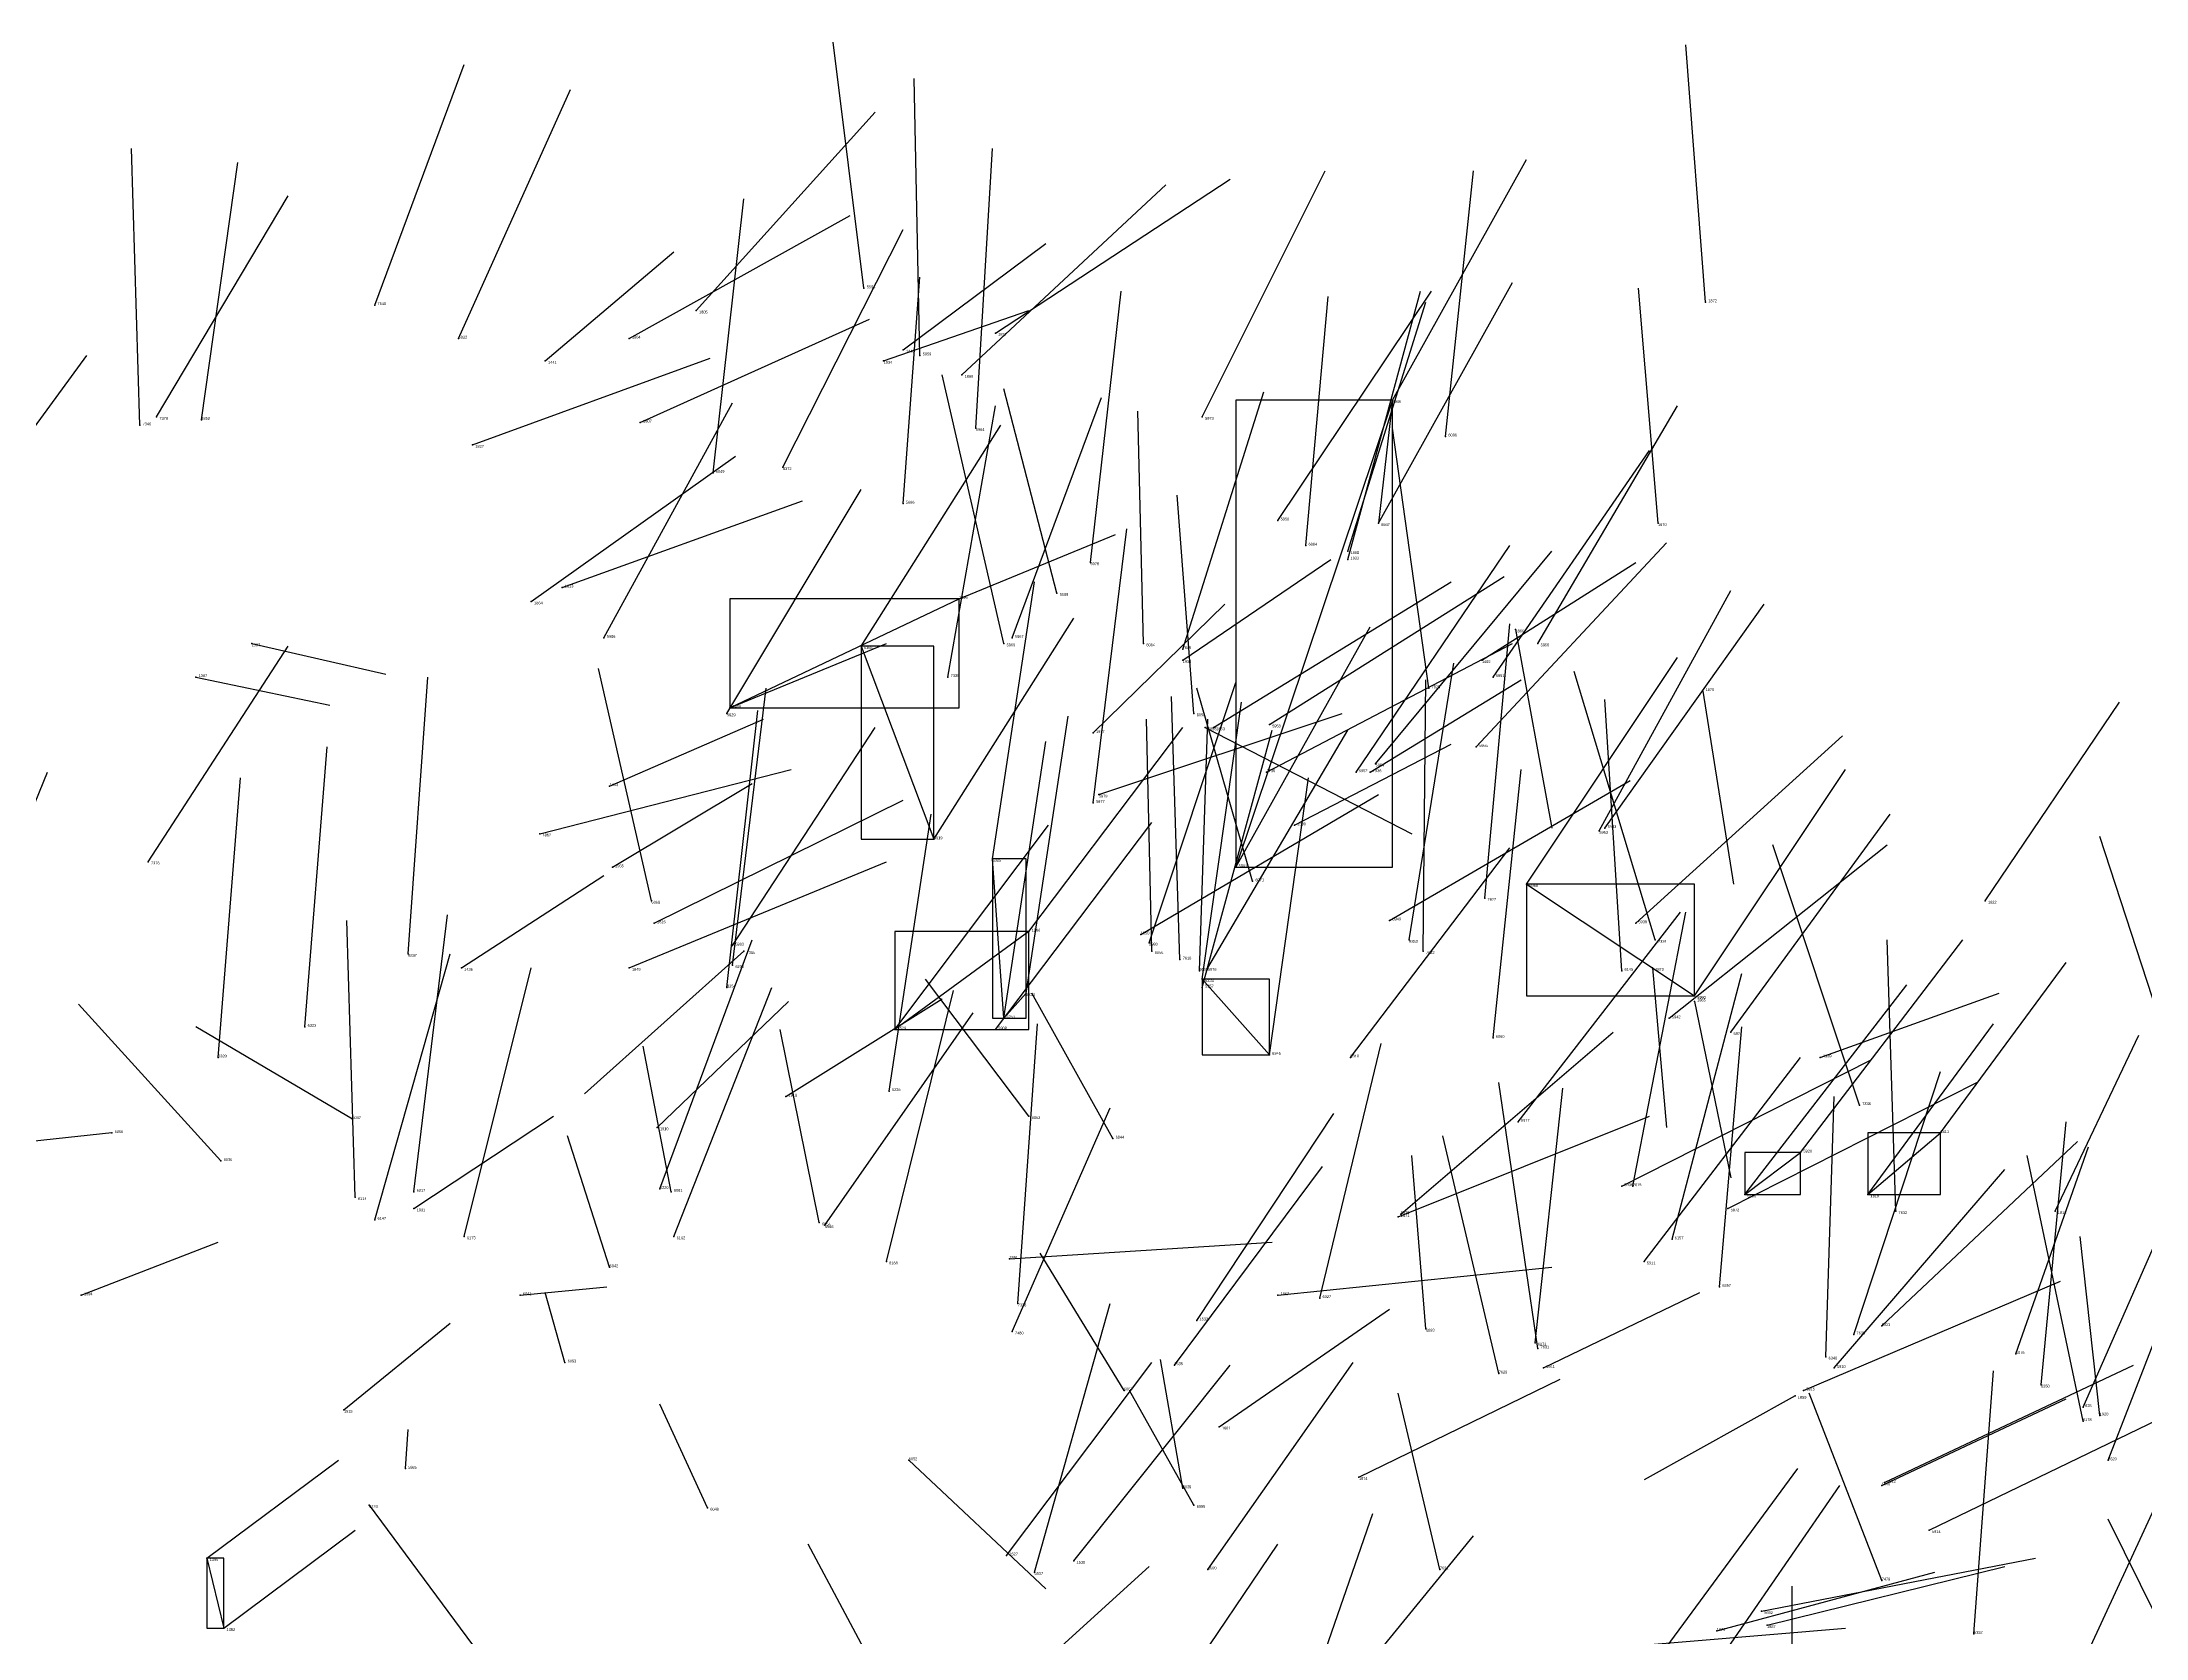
# Model space of a CAD drawing. Extents: x 59.1 to 70.8, y 600.3 to 605.1.
# Drawn here: x 67.064 to 67.816, y 604.516 to 605.087 of the extents above; entities that cross this region are included whole.
import ezdxf

# ---------------------------------------------------------------- set-up
doc = ezdxf.new("R2010")
doc.units = 0
for name, color, linetype in [('Clients', 3, 'CONTINUOUS'), ('Facilities', 3, 'CONTINUOUS'), ('Facilities_lines', 3, 'CONTINUOUS'), ('Min_max_boxes', 1, 'CONTINUOUS'), ('Normals', 1, 'CONTINUOUS'), ('Source_points', 5, 'CONTINUOUS'), ('Text', 3, 'CONTINUOUS')]:
    doc.layers.add(name, color=color, linetype=linetype)

msp = doc.modelspace()

# ---------------------------------------------------------------- linework, layer by layer
at = {"layer": 'Clients', "color": 5}
for p in [(67.542, 604.915, 453.75), (67.392, 604.888, 451.063), (67.383, 604.802, 453.318), (67.404, 604.795, 458.428), (67.491, 604.792, 453.74), (67.416, 604.747, 458.374), (67.655, 604.746, 453.553), (67.369, 604.734, 453.21), (67.503, 604.725, 458.379), (67.743, 604.697, 448.187), (67.693, 604.69, 453.471), (67.129, 604.52, 451.14)]:
    msp.add_point(p, dxfattribs=at)
at = {"layer": 'Facilities', "color": 3}
for p in [(67.358, 604.999, 454.055), (67.183, 604.993, 462.392), (67.298, 604.991, 448.132), (67.659, 604.994, 448.787), (67.213, 604.981, 453.473), (67.274, 604.981, 448.165), (67.405, 604.983, 448.71), (67.372, 604.977, 451.51), (67.378, 604.975, 453.98), (67.244, 604.973, 451.452), (67.365, 604.973, 450.976), (67.393, 604.968, 448.745), (67.547, 604.959, 453.814), (67.105, 604.953, 460.787), (67.121, 604.952, 448.946), (67.278, 604.951, 448.215), (67.479, 604.953, 453.698), (67.099, 604.95, 461.567), (67.398, 604.949, 453.946), (67.566, 604.946, 457.218), (67.218, 604.943, 448.227), (67.304, 604.933, 457.291), (67.329, 604.935, 453.377), (67.372, 604.922, 454.009), (67.506, 604.916, 453.988), (67.642, 604.915, 448.708), (67.516, 604.907, 457.242), (67.439, 604.901, 453.828), (67.531, 604.905, 448.775), (67.531, 604.902, 450.563), (67.25, 604.892, 448.216), (67.239, 604.887, 448.891), (67.427, 604.89, 454.015), (67.591, 604.877, 448.798), (67.139, 604.872, 451.157), (67.265, 604.874, 453.378), (67.357, 604.871, 453.304), (67.408, 604.872, 453.894), (67.411, 604.874, 453.954), (67.458, 604.872, 457.282), (67.472, 604.87, 458.891), (67.599, 604.872, 453.758), (67.472, 604.866, 450.972), (67.579, 604.866, 451.037), (67.119, 604.86, 451.145), (67.388, 604.86, 461.663), (67.56, 604.856, 458.803), (67.583, 604.86, 453.677), (67.658, 604.855, 448.791), (67.309, 604.847, 453.315), (67.31, 604.849, 451.083), (67.476, 604.847, 457.296), (67.44, 604.84, 449.068), (67.48, 604.842, 448.812), (67.483, 604.842, 448.672), (67.503, 604.843, 453.875), (67.577, 604.835, 453.831), (67.502, 604.826, 448.623), (67.534, 604.826, 453.623), (67.539, 604.826, 450.975), (67.541, 604.829, 453.917), (67.267, 604.821, 451.099), (67.442, 604.818, 453.888), (67.44, 604.815, 453.825), (67.242, 604.804, 448.846), (67.512, 604.807, 451.016), (67.621, 604.805, 453.72), (67.623, 604.806, 453.632), (67.102, 604.794, 460.794), (67.268, 604.792, 450.938), (67.497, 604.787, 457.327), (67.595, 604.786, 453.557), (67.282, 604.78, 457.285), (67.58, 604.781, 458.703), (67.759, 604.78, 448.233), (67.283, 604.772, 448.256), (67.546, 604.773, 453.793), (67.634, 604.772, 453.68), (67.311, 604.764, 453.27), (67.417, 604.769, 453.226), (67.457, 604.768, 448.701), (67.46, 604.765, 453.732), (67.553, 604.766, 458.454), (67.641, 604.766, 461.681), (67.195, 604.761, 458.264), (67.214, 604.756, 451.39), (67.274, 604.756, 448.698), (67.311, 604.757, 458.305), (67.315, 604.762, 460.765), (67.461, 604.762, 457.399), (67.471, 604.759, 458.786), (67.481, 604.756, 453.661), (67.558, 604.762, 458.741), (67.64, 604.756, 448.688), (67.309, 604.749, 458.322), (67.478, 604.755, 457.457), (67.479, 604.752, 458.39), (67.479, 604.749, 453.733), (67.629, 604.755, 457.74), (67.655, 604.744, 448.628), (67.158, 604.735, 458.19), (67.405, 604.734, 453.259), (67.408, 604.738, 458.398), (67.646, 604.738, 453.65), (67.668, 604.733, 453.536), (67.583, 604.731, 457.151), (67.127, 604.724, 458.136), (67.532, 604.724, 453.41), (67.7, 604.724, 450.755), (67.367, 604.712, 458.313), (67.33, 604.71, 449.147), (67.417, 604.703, 457.261), (67.714, 604.707, 461.478), (67.089, 604.697, 457.032), (67.175, 604.702, 457.115), (67.284, 604.699, 449.175), (67.592, 604.701, 453.417), (67.447, 604.695, 457.373), (67.128, 604.687, 457.146), (67.176, 604.674, 457.544), (67.197, 604.676, 458.179), (67.285, 604.677, 458.014), (67.289, 604.676, 457.298), (67.629, 604.678, 453.634), (67.633, 604.678, 458.483), (67.673, 604.675, 453.395), (67.717, 604.675, 448.175), (67.183, 604.666, 457.901), (67.197, 604.67, 450.97), (67.342, 604.665, 457.435), (67.549, 604.667, 448.675), (67.55, 604.668, 453.644), (67.667, 604.67, 453.58), (67.727, 604.669, 458.857), (67.784, 604.669, 448.098), (67.215, 604.66, 457.957), (67.29, 604.66, 457.965), (67.344, 604.664, 453.243), (67.647, 604.659, 457.615), (67.366, 604.651, 457.767), (67.41, 604.652, 448.695), (67.637, 604.651, 453.33), (67.267, 604.649, 457.339), (67.078, 604.639, 451.071), (67.235, 604.639, 457.41), (67.413, 604.636, 461.396), (67.506, 604.639, 448.596), (67.521, 604.638, 458.108), (67.664, 604.642, 458.038), (67.477, 604.63, 453.056), (67.722, 604.628, 453.391), (67.411, 604.626, 459.095), (67.559, 604.627, 457.233), (67.598, 604.622, 458.041), (67.599, 604.62, 458.832), (67.712, 604.625, 458.528), (67.251, 604.615, 457.363), (67.469, 604.614, 453.139), (67.601, 604.613, 450.994), (67.702, 604.617, 458.02), (67.705, 604.613, 453.312), (67.77, 604.618, 457.19), (67.451, 604.605, 457.443), (67.585, 604.611, 458.875), (67.694, 604.605, 453.482), (67.779, 604.607, 458.036), (67.172, 604.598, 449.178), (67.691, 604.603, 448.708), (67.794, 604.599, 458.556), (67.485, 604.592, 448.692), (67.794, 604.594, 457.675), (67.8, 604.596, 449.459), (67.194, 604.577, 453.678), (67.374, 604.58, 457.469), (67.803, 604.58, 458.597), (67.472, 604.57, 457.173), (67.535, 604.574, 448.608), (67.722, 604.571, 450.975), (67.723, 604.572, 453.409), (67.181, 604.564, 457.512), (67.302, 604.563, 457.412), (67.476, 604.564, 457.242), (67.739, 604.555, 453.374), (67.123, 604.545, 451.164), (67.409, 604.546, 453.047), (67.419, 604.54, 455.815), (67.433, 604.544, 453.052), (67.481, 604.541, 452.986), (67.564, 604.541, 458.916), (67.722, 604.537, 459.103), (67.679, 604.526, 453.405), (67.663, 604.519, 448.697), (67.681, 604.521, 448.658), (67.755, 604.518, 458.097)]:
    msp.add_point(p, dxfattribs=at)
at = {"layer": 'Facilities_lines', "color": 3}
for p, q in [((67.547, 604.959, 453.814), (67.491, 604.792, 453.74)), ((67.547, 604.959, 453.814), (67.542, 604.915, 453.75)), ((67.31, 604.849, 451.083), (67.392, 604.888, 451.063)), ((67.357, 604.871, 453.304), (67.383, 604.802, 453.318)), ((67.408, 604.738, 458.398), (67.404, 604.795, 458.428)), ((67.595, 604.786, 453.557), (67.655, 604.746, 453.553)), ((67.417, 604.769, 453.226), (67.369, 604.734, 453.21)), ((67.479, 604.752, 458.39), (67.503, 604.725, 458.379)), ((67.408, 604.738, 458.398), (67.416, 604.747, 458.374)), ((67.717, 604.675, 448.175), (67.743, 604.697, 448.187)), ((67.673, 604.675, 453.395), (67.693, 604.69, 453.471)), ((67.123, 604.545, 451.164), (67.129, 604.52, 451.14))]:
    msp.add_line(p, q, dxfattribs=at)
at = {"layer": 'Min_max_boxes', "color": 1}
for p, q in [((67.547, 604.959, 453.74), (67.491, 604.959, 453.74)), ((67.491, 604.959, 453.74), (67.491, 604.792, 453.74)), ((67.547, 604.959, 453.814), (67.491, 604.959, 453.814)), ((67.491, 604.959, 453.814), (67.491, 604.792, 453.814)), ((67.491, 604.959, 453.74), (67.491, 604.959, 453.814)), ((67.547, 604.792, 453.74), (67.547, 604.959, 453.74)), ((67.547, 604.792, 453.814), (67.547, 604.959, 453.814)), ((67.547, 604.959, 453.74), (67.547, 604.959, 453.814)), ((67.392, 604.888, 451.063), (67.31, 604.888, 451.063)), ((67.31, 604.888, 451.063), (67.31, 604.849, 451.063)), ((67.392, 604.888, 451.083), (67.31, 604.888, 451.083)), ((67.31, 604.888, 451.083), (67.31, 604.849, 451.083)), ((67.31, 604.888, 451.063), (67.31, 604.888, 451.083)), ((67.392, 604.849, 451.063), (67.392, 604.888, 451.063)), ((67.392, 604.849, 451.083), (67.392, 604.888, 451.083)), ((67.392, 604.888, 451.063), (67.392, 604.888, 451.083)), ((67.383, 604.871, 453.304), (67.357, 604.871, 453.304)), ((67.357, 604.871, 453.304), (67.357, 604.802, 453.304)), ((67.383, 604.871, 453.318), (67.357, 604.871, 453.318)), ((67.357, 604.871, 453.318), (67.357, 604.802, 453.318)), ((67.357, 604.871, 453.304), (67.357, 604.871, 453.318)), ((67.383, 604.802, 453.304), (67.383, 604.871, 453.304)), ((67.383, 604.802, 453.318), (67.383, 604.871, 453.318)), ((67.383, 604.871, 453.304), (67.383, 604.871, 453.318)), ((67.31, 604.849, 451.063), (67.392, 604.849, 451.063)), ((67.31, 604.849, 451.083), (67.392, 604.849, 451.083)), ((67.31, 604.849, 451.063), (67.31, 604.849, 451.083)), ((67.392, 604.849, 451.063), (67.392, 604.849, 451.083)), ((67.357, 604.802, 453.304), (67.383, 604.802, 453.304)), ((67.357, 604.802, 453.318), (67.383, 604.802, 453.318)), ((67.357, 604.802, 453.304), (67.357, 604.802, 453.318)), ((67.383, 604.802, 453.304), (67.383, 604.802, 453.318)), ((67.416, 604.795, 458.374), (67.404, 604.795, 458.374)), ((67.404, 604.795, 458.374), (67.404, 604.738, 458.374)), ((67.416, 604.795, 458.428), (67.404, 604.795, 458.428)), ((67.404, 604.795, 458.428), (67.404, 604.738, 458.428)), ((67.404, 604.795, 458.374), (67.404, 604.795, 458.428)), ((67.416, 604.738, 458.374), (67.416, 604.795, 458.374)), ((67.416, 604.738, 458.428), (67.416, 604.795, 458.428)), ((67.416, 604.795, 458.374), (67.416, 604.795, 458.428)), ((67.491, 604.792, 453.74), (67.547, 604.792, 453.74)), ((67.491, 604.792, 453.814), (67.547, 604.792, 453.814)), ((67.491, 604.792, 453.74), (67.491, 604.792, 453.814)), ((67.547, 604.792, 453.74), (67.547, 604.792, 453.814)), ((67.655, 604.786, 453.553), (67.595, 604.786, 453.553)), ((67.595, 604.786, 453.553), (67.595, 604.746, 453.553)), ((67.655, 604.786, 453.557), (67.595, 604.786, 453.557)), ((67.595, 604.786, 453.557), (67.595, 604.746, 453.557)), ((67.595, 604.786, 453.553), (67.595, 604.786, 453.557)), ((67.655, 604.746, 453.553), (67.655, 604.786, 453.553)), ((67.655, 604.746, 453.557), (67.655, 604.786, 453.557)), ((67.655, 604.786, 453.553), (67.655, 604.786, 453.557)), ((67.417, 604.769, 453.21), (67.369, 604.769, 453.21)), ((67.369, 604.769, 453.21), (67.369, 604.734, 453.21)), ((67.417, 604.769, 453.226), (67.369, 604.769, 453.226)), ((67.369, 604.769, 453.226), (67.369, 604.734, 453.226)), ((67.369, 604.769, 453.21), (67.369, 604.769, 453.226)), ((67.417, 604.734, 453.21), (67.417, 604.769, 453.21)), ((67.417, 604.734, 453.226), (67.417, 604.769, 453.226)), ((67.417, 604.769, 453.21), (67.417, 604.769, 453.226)), ((67.503, 604.752, 458.379), (67.479, 604.752, 458.379)), ((67.479, 604.752, 458.379), (67.479, 604.725, 458.379)), ((67.503, 604.752, 458.39), (67.479, 604.752, 458.39)), ((67.479, 604.752, 458.39), (67.479, 604.725, 458.39)), ((67.479, 604.752, 458.379), (67.479, 604.752, 458.39)), ((67.503, 604.725, 458.379), (67.503, 604.752, 458.379)), ((67.503, 604.725, 458.39), (67.503, 604.752, 458.39)), ((67.503, 604.752, 458.379), (67.503, 604.752, 458.39)), ((67.595, 604.746, 453.553), (67.655, 604.746, 453.553)), ((67.595, 604.746, 453.557), (67.655, 604.746, 453.557)), ((67.595, 604.746, 453.553), (67.595, 604.746, 453.557)), ((67.655, 604.746, 453.553), (67.655, 604.746, 453.557)), ((67.369, 604.734, 453.21), (67.417, 604.734, 453.21)), ((67.369, 604.734, 453.226), (67.417, 604.734, 453.226)), ((67.369, 604.734, 453.21), (67.369, 604.734, 453.226)), ((67.404, 604.738, 458.374), (67.416, 604.738, 458.374)), ((67.404, 604.738, 458.428), (67.416, 604.738, 458.428)), ((67.404, 604.738, 458.374), (67.404, 604.738, 458.428)), ((67.416, 604.738, 458.374), (67.416, 604.738, 458.428)), ((67.417, 604.734, 453.21), (67.417, 604.734, 453.226)), ((67.479, 604.725, 458.379), (67.503, 604.725, 458.379)), ((67.479, 604.725, 458.39), (67.503, 604.725, 458.39)), ((67.479, 604.725, 458.379), (67.479, 604.725, 458.39)), ((67.503, 604.725, 458.379), (67.503, 604.725, 458.39)), ((67.743, 604.697, 448.175), (67.717, 604.697, 448.175)), ((67.717, 604.697, 448.175), (67.717, 604.675, 448.175)), ((67.743, 604.697, 448.187), (67.717, 604.697, 448.187)), ((67.717, 604.697, 448.187), (67.717, 604.675, 448.187)), ((67.717, 604.697, 448.175), (67.717, 604.697, 448.187)), ((67.743, 604.675, 448.175), (67.743, 604.697, 448.175)), ((67.743, 604.675, 448.187), (67.743, 604.697, 448.187)), ((67.743, 604.697, 448.175), (67.743, 604.697, 448.187)), ((67.693, 604.69, 453.395), (67.673, 604.69, 453.395)), ((67.673, 604.69, 453.395), (67.673, 604.675, 453.395)), ((67.693, 604.69, 453.471), (67.673, 604.69, 453.471)), ((67.673, 604.69, 453.471), (67.673, 604.675, 453.471)), ((67.673, 604.69, 453.395), (67.673, 604.69, 453.471)), ((67.693, 604.675, 453.395), (67.693, 604.69, 453.395)), ((67.693, 604.675, 453.471), (67.693, 604.69, 453.471)), ((67.693, 604.69, 453.395), (67.693, 604.69, 453.471)), ((67.673, 604.675, 453.395), (67.693, 604.675, 453.395)), ((67.673, 604.675, 453.471), (67.693, 604.675, 453.471)), ((67.673, 604.675, 453.395), (67.673, 604.675, 453.471)), ((67.693, 604.675, 453.395), (67.693, 604.675, 453.471)), ((67.717, 604.675, 448.175), (67.743, 604.675, 448.175)), ((67.717, 604.675, 448.187), (67.743, 604.675, 448.187)), ((67.717, 604.675, 448.175), (67.717, 604.675, 448.187)), ((67.743, 604.675, 448.175), (67.743, 604.675, 448.187)), ((67.129, 604.545, 451.14), (67.123, 604.545, 451.14)), ((67.123, 604.545, 451.14), (67.123, 604.52, 451.14)), ((67.129, 604.545, 451.164), (67.123, 604.545, 451.164)), ((67.123, 604.545, 451.164), (67.123, 604.52, 451.164)), ((67.123, 604.545, 451.14), (67.123, 604.545, 451.164)), ((67.129, 604.52, 451.14), (67.129, 604.545, 451.14)), ((67.129, 604.52, 451.164), (67.129, 604.545, 451.164)), ((67.129, 604.545, 451.14), (67.129, 604.545, 451.164)), ((67.123, 604.52, 451.14), (67.129, 604.52, 451.14)), ((67.123, 604.52, 451.164), (67.129, 604.52, 451.164)), ((67.123, 604.52, 451.14), (67.123, 604.52, 451.164)), ((67.129, 604.52, 451.14), (67.129, 604.52, 451.164))]:
    msp.add_line(p, q, dxfattribs=at)
at = {"layer": 'Normals', "color": 1}
for p, q in [((67.358, 604.999, 454.055), (67.347, 605.087, 454.102)), ((67.183, 604.993, 462.392), (67.215, 605.079, 462.432)), ((67.659, 604.994, 448.787), (67.652, 605.086, 448.75)), ((67.378, 604.975, 453.98), (67.376, 605.074, 453.995)), ((67.213, 604.981, 453.473), (67.253, 605.07, 453.45)), ((67.298, 604.991, 448.132), (67.362, 605.062, 448.161)), ((67.099, 604.95, 461.567), (67.096, 605.049, 461.581)), ((67.398, 604.949, 453.946), (67.404, 605.049, 453.949)), ((67.121, 604.952, 448.946), (67.134, 605.044, 448.982)), ((67.547, 604.959, 453.814), (67.595, 605.045, 453.796)), ((67.393, 604.968, 448.745), (67.466, 605.036, 448.734)), ((67.405, 604.983, 448.71), (67.489, 605.038, 448.711)), ((67.479, 604.953, 453.698), (67.523, 605.041, 453.678)), ((67.566, 604.946, 457.218), (67.576, 605.041, 457.249)), ((67.105, 604.953, 460.787), (67.152, 605.032, 460.747)), ((67.304, 604.933, 457.291), (67.315, 605.031, 457.31)), ((67.274, 604.981, 448.165), (67.353, 605.025, 448.207)), ((67.329, 604.935, 453.377), (67.372, 605.02, 453.348)), ((67.244, 604.973, 451.452), (67.29, 605.012, 451.532)), ((67.372, 604.977, 451.51), (67.423, 605.015, 451.588)), ((67.372, 604.922, 454.009), (67.378, 605.003, 454.068)), ((67.439, 604.901, 453.828), (67.45, 604.998, 453.806)), ((67.506, 604.916, 453.988), (67.561, 604.998, 453.973)), ((67.531, 604.902, 450.563), (67.557, 604.998, 450.569)), ((67.542, 604.915, 453.75), (67.59, 605.001, 453.732)), ((67.642, 604.915, 448.708), (67.635, 604.999, 448.655)), ((67.365, 604.973, 450.976), (67.417, 604.991, 451.059)), ((67.516, 604.907, 457.242), (67.524, 604.996, 457.286)), ((67.531, 604.905, 448.775), (67.559, 604.994, 448.738)), ((67.278, 604.951, 448.215), (67.36, 604.988, 448.258)), ((67.023, 604.897, 460.635), (67.08, 604.975, 460.61)), ((67.218, 604.943, 448.227), (67.303, 604.974, 448.269)), ((67.408, 604.872, 453.894), (67.386, 604.968, 453.877)), ((67.427, 604.89, 454.015), (67.408, 604.963, 454.081)), ((67.411, 604.874, 453.954), (67.443, 604.96, 453.993)), ((67.472, 604.87, 458.891), (67.501, 604.962, 458.916)), ((67.265, 604.874, 453.378), (67.311, 604.958, 453.349)), ((67.388, 604.86, 461.663), (67.405, 604.957, 461.679)), ((67.458, 604.872, 457.282), (67.456, 604.955, 457.338)), ((67.599, 604.872, 453.758), (67.649, 604.957, 453.739)), ((67.357, 604.871, 453.304), (67.407, 604.95, 453.269)), ((67.56, 604.856, 458.803), (67.547, 604.949, 458.836)), ((67.239, 604.887, 448.891), (67.312, 604.939, 448.936)), ((67.583, 604.86, 453.677), (67.639, 604.941, 453.661)), ((67.25, 604.892, 448.216), (67.336, 604.923, 448.257)), ((67.309, 604.847, 453.315), (67.357, 604.927, 453.28)), ((67.476, 604.847, 457.296), (67.47, 604.925, 457.359)), ((67.392, 604.888, 451.063), (67.448, 604.911, 451.143)), ((67.44, 604.815, 453.825), (67.452, 604.913, 453.807)), ((67.534, 604.826, 453.623), (67.589, 604.907, 453.605)), ((67.577, 604.835, 453.831), (67.645, 604.908, 453.823)), ((67.472, 604.866, 450.972), (67.525, 604.902, 451.049)), ((67.541, 604.829, 453.917), (67.604, 604.905, 453.902)), ((67.579, 604.866, 451.037), (67.634, 604.901, 451.113)), ((67.404, 604.795, 458.428), (67.419, 604.894, 458.431)), ((67.483, 604.842, 448.672), (67.568, 604.894, 448.659)), ((67.503, 604.843, 453.875), (67.587, 604.896, 453.879)), ((67.621, 604.805, 453.72), (67.668, 604.891, 453.699)), ((67.44, 604.84, 449.068), (67.487, 604.886, 449.144)), ((67.623, 604.806, 453.632), (67.68, 604.886, 453.613)), ((67.383, 604.802, 453.318), (67.433, 604.881, 453.283)), ((67.491, 604.792, 453.74), (67.539, 604.878, 453.722)), ((67.58, 604.781, 458.703), (67.589, 604.879, 458.722)), ((67.591, 604.877, 448.798), (67.604, 604.806, 448.867)), ((67.102, 604.794, 460.794), (67.152, 604.871, 460.754)), ((67.139, 604.872, 451.157), (67.187, 604.861, 451.244)), ((67.31, 604.849, 451.083), (67.366, 604.872, 451.163)), ((67.502, 604.826, 448.623), (67.59, 604.872, 448.615)), ((67.282, 604.78, 457.285), (67.263, 604.863, 457.337)), ((67.553, 604.766, 458.454), (67.569, 604.865, 458.46)), ((67.595, 604.786, 453.557), (67.649, 604.867, 453.532)), ((67.641, 604.766, 461.681), (67.612, 604.862, 461.682)), ((67.119, 604.86, 451.145), (67.167, 604.85, 451.232)), ((67.195, 604.761, 458.264), (67.202, 604.86, 458.274)), ((67.311, 604.757, 458.305), (67.323, 604.856, 458.307)), ((67.46, 604.765, 453.732), (67.491, 604.858, 453.711)), ((67.497, 604.787, 457.327), (67.477, 604.856, 457.396)), ((67.539, 604.826, 450.975), (67.593, 604.859, 451.052)), ((67.558, 604.762, 458.741), (67.559, 604.859, 458.766)), ((67.658, 604.855, 448.791), (67.669, 604.786, 448.863)), ((67.309, 604.749, 458.322), (67.32, 604.848, 458.325)), ((67.416, 604.747, 458.374), (67.431, 604.846, 458.377)), ((67.442, 604.818, 453.888), (67.529, 604.847, 453.927)), ((67.471, 604.759, 458.786), (67.468, 604.853, 458.819)), ((67.479, 604.752, 458.39), (67.493, 604.851, 458.394)), ((67.629, 604.755, 457.74), (67.623, 604.852, 457.764)), ((67.759, 604.78, 448.233), (67.807, 604.851, 448.284)), ((67.267, 604.821, 451.099), (67.322, 604.845, 451.179)), ((67.311, 604.764, 453.27), (67.362, 604.842, 453.234)), ((67.417, 604.769, 453.226), (67.472, 604.842, 453.186)), ((67.461, 604.762, 457.399), (67.459, 604.845, 457.454)), ((67.478, 604.755, 457.457), (67.481, 604.845, 457.5)), ((67.479, 604.749, 453.733), (67.504, 604.841, 453.703)), ((67.48, 604.842, 448.812), (67.554, 604.804, 448.868)), ((67.481, 604.756, 453.661), (67.531, 604.841, 453.642)), ((67.634, 604.772, 453.68), (67.708, 604.839, 453.675)), ((67.158, 604.735, 458.19), (67.166, 604.835, 458.192)), ((67.408, 604.738, 458.398), (67.423, 604.837, 458.401)), ((67.512, 604.807, 451.016), (67.568, 604.836, 451.094)), ((67.037, 604.755, 456.913), (67.066, 604.826, 456.849)), ((67.127, 604.724, 458.136), (67.135, 604.824, 458.137)), ((67.242, 604.804, 448.846), (67.332, 604.827, 448.882)), ((67.503, 604.725, 458.379), (67.517, 604.824, 458.383)), ((67.546, 604.773, 453.793), (67.632, 604.823, 453.803)), ((67.583, 604.731, 457.151), (67.593, 604.827, 457.177)), ((67.655, 604.746, 453.553), (67.709, 604.827, 453.528)), ((67.268, 604.792, 450.938), (67.318, 604.822, 451.019)), ((67.283, 604.772, 448.256), (67.372, 604.816, 448.266)), ((67.457, 604.768, 448.701), (67.542, 604.818, 448.687)), ((67.367, 604.712, 458.313), (67.382, 604.811, 458.314)), ((67.405, 604.734, 453.259), (67.461, 604.808, 453.221)), ((67.668, 604.733, 453.536), (67.725, 604.811, 453.509)), ((67.369, 604.734, 453.21), (67.424, 604.807, 453.17)), ((67.83, 604.711, 461.329), (67.8, 604.803, 461.304)), ((67.274, 604.756, 448.698), (67.366, 604.794, 448.703)), ((67.532, 604.724, 453.41), (67.589, 604.799, 453.376)), ((67.646, 604.738, 453.65), (67.724, 604.8, 453.645)), ((67.714, 604.707, 461.478), (67.683, 604.8, 461.497)), ((67.214, 604.756, 451.39), (67.265, 604.789, 451.469)), ((67.176, 604.674, 457.544), (67.173, 604.773, 457.529)), ((67.197, 604.676, 458.179), (67.209, 604.775, 458.17)), ((67.592, 604.701, 453.417), (67.65, 604.776, 453.384)), ((67.633, 604.678, 458.483), (67.652, 604.776, 458.493)), ((67.285, 604.677, 458.014), (67.318, 604.766, 457.982)), ((67.693, 604.69, 453.471), (67.751, 604.766, 453.441)), ((67.727, 604.669, 458.857), (67.724, 604.766, 458.881)), ((67.183, 604.666, 457.901), (67.21, 604.761, 457.886)), ((67.215, 604.66, 457.957), (67.239, 604.756, 457.94)), ((67.315, 604.762, 460.765), (67.258, 604.711, 460.829)), ((67.64, 604.756, 448.688), (67.645, 604.699, 448.77)), ((67.743, 604.697, 448.187), (67.788, 604.758, 448.252)), ((67.29, 604.66, 457.965), (67.325, 604.749, 457.936)), ((67.366, 604.651, 457.767), (67.39, 604.748, 457.767)), ((67.417, 604.703, 457.261), (67.38, 604.752, 457.34)), ((67.647, 604.659, 457.615), (67.672, 604.754, 457.635)), ((67.673, 604.675, 453.395), (67.731, 604.75, 453.364)), ((67.128, 604.687, 457.146), (67.077, 604.743, 457.211)), ((67.284, 604.699, 449.175), (67.331, 604.744, 449.251)), ((67.33, 604.71, 449.147), (67.386, 604.745, 449.222)), ((67.447, 604.695, 457.373), (67.418, 604.747, 457.454)), ((67.655, 604.744, 448.628), (67.668, 604.681, 448.704)), ((67.7, 604.724, 450.755), (67.764, 604.747, 450.829)), ((67.175, 604.702, 457.115), (67.119, 604.735, 457.191)), ((67.342, 604.665, 457.435), (67.328, 604.734, 457.506)), ((67.344, 604.664, 453.243), (67.397, 604.74, 453.206)), ((67.413, 604.636, 461.396), (67.42, 604.736, 461.4)), ((67.55, 604.668, 453.644), (67.626, 604.733, 453.637)), ((67.664, 604.642, 458.038), (67.672, 604.735, 458.003)), ((67.717, 604.675, 448.175), (67.762, 604.736, 448.24)), ((67.289, 604.676, 457.298), (67.279, 604.728, 457.383)), ((67.521, 604.638, 458.108), (67.543, 604.729, 458.073)), ((67.784, 604.669, 448.098), (67.814, 604.732, 448.17)), ((67.629, 604.678, 453.634), (67.718, 604.723, 453.643)), ((67.637, 604.651, 453.33), (67.693, 604.724, 453.291)), ((67.712, 604.625, 458.528), (67.743, 604.719, 458.539)), ((67.599, 604.62, 458.832), (67.585, 604.715, 458.859)), ((67.598, 604.622, 458.041), (67.608, 604.713, 458.001)), ((67.667, 604.67, 453.58), (67.756, 604.715, 453.58)), ((67.197, 604.67, 450.97), (67.247, 604.703, 451.05)), ((67.411, 604.626, 459.095), (67.446, 604.706, 459.143)), ((67.477, 604.63, 453.056), (67.526, 604.704, 453.01)), ((67.549, 604.667, 448.675), (67.639, 604.703, 448.649)), ((67.702, 604.617, 458.02), (67.705, 604.71, 457.982)), ((67.089, 604.697, 457.032), (67.033, 604.691, 457.114)), ((67.267, 604.649, 457.339), (67.252, 604.696, 457.426)), ((67.585, 604.611, 458.875), (67.565, 604.696, 458.924)), ((67.779, 604.607, 458.036), (67.788, 604.701, 458.003)), ((67.559, 604.627, 457.233), (67.554, 604.689, 457.312)), ((67.722, 604.628, 453.391), (67.792, 604.694, 453.364)), ((67.77, 604.618, 457.19), (67.796, 604.692, 457.252)), ((67.794, 604.594, 457.675), (67.774, 604.689, 457.699)), ((67.794, 604.599, 458.556), (67.834, 604.69, 458.565)), ((67.469, 604.614, 453.139), (67.522, 604.685, 453.093)), ((67.705, 604.613, 453.312), (67.766, 604.684, 453.277)), ((67.803, 604.58, 458.597), (67.839, 604.673, 458.605)), ((67.078, 604.639, 451.071), (67.127, 604.658, 451.156)), ((67.41, 604.652, 448.695), (67.504, 604.658, 448.729)), ((67.8, 604.596, 449.459), (67.793, 604.66, 449.535)), ((67.451, 604.605, 457.443), (67.421, 604.654, 457.525)), ((67.506, 604.639, 448.596), (67.604, 604.649, 448.615)), ((67.694, 604.605, 453.482), (67.786, 604.644, 453.473)), ((67.235, 604.639, 457.41), (67.266, 604.642, 457.505)), ((67.251, 604.615, 457.363), (67.244, 604.64, 457.459)), ((67.419, 604.54, 455.815), (67.446, 604.636, 455.807)), ((67.601, 604.613, 450.994), (67.657, 604.64, 451.072)), ((67.172, 604.598, 449.178), (67.21, 604.629, 449.265)), ((67.485, 604.592, 448.692), (67.546, 604.634, 448.625)), ((67.409, 604.546, 453.047), (67.461, 604.615, 452.997)), ((67.433, 604.544, 453.052), (67.489, 604.614, 453.008)), ((67.472, 604.57, 457.173), (67.464, 604.616, 457.261)), ((67.481, 604.541, 452.986), (67.533, 604.615, 452.943)), ((67.723, 604.572, 453.409), (67.812, 604.614, 453.394)), ((67.476, 604.564, 457.242), (67.453, 604.605, 457.33)), ((67.535, 604.574, 448.608), (67.607, 604.609, 448.549)), ((67.755, 604.518, 458.097), (67.762, 604.612, 458.063)), ((67.302, 604.563, 457.412), (67.285, 604.6, 457.503)), ((67.564, 604.541, 458.916), (67.549, 604.604, 458.992)), ((67.691, 604.603, 448.708), (67.637, 604.573, 448.787)), ((67.722, 604.537, 459.103), (67.696, 604.604, 459.173)), ((67.722, 604.571, 450.975), (67.788, 604.602, 451.044)), ((67.739, 604.555, 453.374), (67.828, 604.598, 453.357)), ((67.194, 604.577, 453.678), (67.195, 604.591, 453.777)), ((67.123, 604.545, 451.164), (67.17, 604.58, 451.245)), ((67.374, 604.58, 457.469), (67.423, 604.534, 457.395)), ((67.639, 604.505, 453.094), (67.692, 604.577, 453.05)), ((67.656, 604.497, 453.07), (67.707, 604.571, 453.025)), ((67.181, 604.564, 457.512), (67.218, 604.514, 457.59)), ((67.514, 604.486, 452.901), (67.54, 604.561, 452.841)), ((67.791, 604.501, 457.241), (67.821, 604.566, 457.311)), ((67.129, 604.52, 451.14), (67.176, 604.555, 451.221)), ((67.518, 604.482, 452.99), (67.576, 604.553, 452.95)), ((67.847, 604.47, 454.181), (67.803, 604.559, 454.166)), ((67.376, 604.479, 458.886), (67.338, 604.55, 458.945)), ((67.46, 604.482, 453.055), (67.506, 604.55, 452.999)), ((67.679, 604.526, 453.405), (67.777, 604.545, 453.395)), ((67.407, 604.494, 462.282), (67.46, 604.542, 462.352)), ((67.663, 604.519, 448.697), (67.741, 604.54, 448.638)), ((67.681, 604.521, 448.658), (67.766, 604.542, 448.609)), ((67.69, 604.437, 456.547), (67.69, 604.535, 456.527)), ((67.625, 604.513, 448.342), (67.709, 604.52, 448.396))]:
    msp.add_line(p, q, dxfattribs=at)
at = {"layer": 'Source_points', "color": 5}
for p in [(67.358, 604.999, 454.055), (67.183, 604.993, 462.392), (67.298, 604.991, 448.132), (67.659, 604.994, 448.787), (67.213, 604.981, 453.473), (67.274, 604.981, 448.165), (67.405, 604.983, 448.71), (67.372, 604.977, 451.51), (67.378, 604.975, 453.98), (67.244, 604.973, 451.452), (67.365, 604.973, 450.976), (67.393, 604.968, 448.745), (67.547, 604.959, 453.814), (67.105, 604.953, 460.787), (67.121, 604.952, 448.946), (67.278, 604.951, 448.215), (67.479, 604.953, 453.698), (67.099, 604.95, 461.567), (67.398, 604.949, 453.946), (67.566, 604.946, 457.218), (67.218, 604.943, 448.227), (67.304, 604.933, 457.291), (67.329, 604.935, 453.377), (67.372, 604.922, 454.009), (67.506, 604.916, 453.988), (67.542, 604.915, 453.75), (67.642, 604.915, 448.708), (67.516, 604.907, 457.242), (67.439, 604.901, 453.828), (67.531, 604.905, 448.775), (67.531, 604.902, 450.563), (67.25, 604.892, 448.216), (67.239, 604.887, 448.891), (67.392, 604.888, 451.063), (67.427, 604.89, 454.015), (67.591, 604.877, 448.798), (67.139, 604.872, 451.157), (67.265, 604.874, 453.378), (67.357, 604.871, 453.304), (67.408, 604.872, 453.894), (67.411, 604.874, 453.954), (67.458, 604.872, 457.282), (67.472, 604.87, 458.891), (67.599, 604.872, 453.758), (67.472, 604.866, 450.972), (67.579, 604.866, 451.037), (67.119, 604.86, 451.145), (67.388, 604.86, 461.663), (67.56, 604.856, 458.803), (67.583, 604.86, 453.677), (67.658, 604.855, 448.791), (67.309, 604.847, 453.315), (67.31, 604.849, 451.083), (67.476, 604.847, 457.296), (67.44, 604.84, 449.068), (67.48, 604.842, 448.812), (67.483, 604.842, 448.672), (67.503, 604.843, 453.875), (67.577, 604.835, 453.831), (67.502, 604.826, 448.623), (67.534, 604.826, 453.623), (67.539, 604.826, 450.975), (67.541, 604.829, 453.917), (67.267, 604.821, 451.099), (67.442, 604.818, 453.888), (67.44, 604.815, 453.825), (67.242, 604.804, 448.846), (67.383, 604.802, 453.318), (67.512, 604.807, 451.016), (67.621, 604.805, 453.72), (67.623, 604.806, 453.632), (67.102, 604.794, 460.794), (67.404, 604.795, 458.428), (67.268, 604.792, 450.938), (67.491, 604.792, 453.74), (67.497, 604.787, 457.327), (67.595, 604.786, 453.557), (67.282, 604.78, 457.285), (67.58, 604.781, 458.703), (67.759, 604.78, 448.233), (67.283, 604.772, 448.256), (67.546, 604.773, 453.793), (67.634, 604.772, 453.68), (67.311, 604.764, 453.27), (67.417, 604.769, 453.226), (67.457, 604.768, 448.701), (67.46, 604.765, 453.732), (67.553, 604.766, 458.454), (67.641, 604.766, 461.681), (67.195, 604.761, 458.264), (67.214, 604.756, 451.39), (67.274, 604.756, 448.698), (67.311, 604.757, 458.305), (67.315, 604.762, 460.765), (67.461, 604.762, 457.399), (67.471, 604.759, 458.786), (67.481, 604.756, 453.661), (67.558, 604.762, 458.741), (67.64, 604.756, 448.688), (67.309, 604.749, 458.322), (67.478, 604.755, 457.457), (67.479, 604.752, 458.39), (67.479, 604.749, 453.733), (67.629, 604.755, 457.74), (67.416, 604.747, 458.374), (67.655, 604.746, 453.553), (67.655, 604.744, 448.628), (67.158, 604.735, 458.19), (67.369, 604.734, 453.21), (67.405, 604.734, 453.259), (67.408, 604.738, 458.398), (67.646, 604.738, 453.65), (67.668, 604.733, 453.536), (67.583, 604.731, 457.151), (67.127, 604.724, 458.136), (67.503, 604.725, 458.379), (67.532, 604.724, 453.41), (67.7, 604.724, 450.755), (67.367, 604.712, 458.313), (67.33, 604.71, 449.147), (67.417, 604.703, 457.261), (67.714, 604.707, 461.478), (67.089, 604.697, 457.032), (67.175, 604.702, 457.115), (67.284, 604.699, 449.175), (67.592, 604.701, 453.417), (67.743, 604.697, 448.187), (67.447, 604.695, 457.373), (67.693, 604.69, 453.471), (67.128, 604.687, 457.146), (67.176, 604.674, 457.544), (67.197, 604.676, 458.179), (67.285, 604.677, 458.014), (67.289, 604.676, 457.298), (67.629, 604.678, 453.634), (67.633, 604.678, 458.483), (67.673, 604.675, 453.395), (67.717, 604.675, 448.175), (67.183, 604.666, 457.901), (67.197, 604.67, 450.97), (67.342, 604.665, 457.435), (67.549, 604.667, 448.675), (67.55, 604.668, 453.644), (67.667, 604.67, 453.58), (67.727, 604.669, 458.857), (67.784, 604.669, 448.098), (67.215, 604.66, 457.957), (67.29, 604.66, 457.965), (67.344, 604.664, 453.243), (67.647, 604.659, 457.615), (67.366, 604.651, 457.767), (67.41, 604.652, 448.695), (67.637, 604.651, 453.33), (67.267, 604.649, 457.339), (67.078, 604.639, 451.071), (67.235, 604.639, 457.41), (67.413, 604.636, 461.396), (67.506, 604.639, 448.596), (67.521, 604.638, 458.108), (67.664, 604.642, 458.038), (67.477, 604.63, 453.056), (67.722, 604.628, 453.391), (67.411, 604.626, 459.095), (67.559, 604.627, 457.233), (67.598, 604.622, 458.041), (67.599, 604.62, 458.832), (67.712, 604.625, 458.528), (67.251, 604.615, 457.363), (67.469, 604.614, 453.139), (67.601, 604.613, 450.994), (67.702, 604.617, 458.02), (67.705, 604.613, 453.312), (67.77, 604.618, 457.19), (67.451, 604.605, 457.443), (67.585, 604.611, 458.875), (67.694, 604.605, 453.482), (67.779, 604.607, 458.036), (67.172, 604.598, 449.178), (67.691, 604.603, 448.708), (67.794, 604.599, 458.556), (67.485, 604.592, 448.692), (67.794, 604.594, 457.675), (67.8, 604.596, 449.459), (67.194, 604.577, 453.678), (67.374, 604.58, 457.469), (67.803, 604.58, 458.597), (67.472, 604.57, 457.173), (67.535, 604.574, 448.608), (67.722, 604.571, 450.975), (67.723, 604.572, 453.409), (67.181, 604.564, 457.512), (67.302, 604.563, 457.412), (67.476, 604.564, 457.242), (67.739, 604.555, 453.374), (67.123, 604.545, 451.164), (67.409, 604.546, 453.047), (67.419, 604.54, 455.815), (67.433, 604.544, 453.052), (67.481, 604.541, 452.986), (67.564, 604.541, 458.916), (67.722, 604.537, 459.103), (67.679, 604.526, 453.405), (67.129, 604.52, 451.14), (67.663, 604.519, 448.697), (67.681, 604.521, 448.658), (67.755, 604.518, 458.097)]:
    msp.add_point(p, dxfattribs=at)

# ---------------------------------------------------------------- texts
at = {"layer": 'Text', "color": 3}
for s, p in [('5593', (67.359, 604.999, 454.055)), ('7540', (67.184, 604.993, 462.392)), ('1805', (67.299, 604.99, 448.132)), ('1872', (67.66, 604.994, 448.787)), ('5922', (67.213, 604.981, 453.473)), ('1804', (67.275, 604.981, 448.165)), ('1877', (67.406, 604.982, 448.71)), ('1443', (67.373, 604.976, 451.51)), ('5959', (67.379, 604.975, 453.98)), ('1441', (67.245, 604.972, 451.452)), ('1934', (67.365, 604.972, 450.976)), ('1869', (67.394, 604.967, 448.745)), ('5946', (67.547, 604.958, 453.814)), ('7346', (67.1, 604.95, 461.567)), ('7378', (67.106, 604.952, 460.787)), ('1852', (67.121, 604.952, 448.946)), ('1807', (67.279, 604.951, 448.215)), ('5973', (67.48, 604.952, 453.698)), ('5964', (67.398, 604.948, 453.946)), ('6096', (67.567, 604.946, 457.218)), ('1827', (67.219, 604.942, 448.227)), ('6049', (67.305, 604.933, 457.291)), ('6372', (67.329, 604.934, 453.377)), ('5696', (67.373, 604.922, 454.009)), ('5950', (67.507, 604.916, 453.988)), ('5947', (67.543, 604.914, 453.75)), ('1870', (67.642, 604.914, 448.708)), ('6084', (67.517, 604.907, 457.242)), ('5978', (67.439, 604.9, 453.828)), ('1868', (67.532, 604.904, 448.775)), ('1933', (67.532, 604.902, 450.563)), ('1813', (67.251, 604.892, 448.216)), ('1864', (67.24, 604.886, 448.891)), ('1396', (67.392, 604.888, 451.063)), ('5589', (67.428, 604.889, 454.015)), ('1866', (67.591, 604.876, 448.798)), ('1397', (67.139, 604.871, 451.157)), ('5906', (67.266, 604.874, 453.378)), ('6365', (67.358, 604.87, 453.304)), ('5969', (67.409, 604.871, 453.894)), ('5967', (67.412, 604.874, 453.954)), ('6064', (67.459, 604.871, 457.282)), ('7609', (67.472, 604.87, 458.891)), ('5956', (67.6, 604.871, 453.758)), ('1387', (67.12, 604.86, 451.145)), ('7335', (67.389, 604.86, 461.663)), ('1938', (67.472, 604.865, 450.972)), ('1402', (67.579, 604.865, 451.037)), ('5951', (67.584, 604.86, 453.677)), ('7626', (67.561, 604.856, 458.803)), ('1875', (67.659, 604.855, 448.791)), ('5929', (67.309, 604.846, 453.315)), ('1406', (67.311, 604.849, 451.083)), ('6058', (67.477, 604.846, 457.296)), ('1917', (67.441, 604.84, 449.068)), ('1856', (67.481, 604.841, 448.812)), ('1853', (67.484, 604.841, 448.672)), ('5953', (67.504, 604.842, 453.875)), ('5955', (67.578, 604.835, 453.831)), ('1735', (67.502, 604.826, 448.623)), ('5952', (67.535, 604.826, 453.623)), ('1936', (67.54, 604.826, 450.975)), ('5954', (67.541, 604.828, 453.917)), ('1403', (67.267, 604.821, 451.099)), ('5977', (67.441, 604.815, 453.825)), ('5979', (67.442, 604.817, 453.888)), ('1398', (67.513, 604.807, 451.016)), ('1862', (67.243, 604.803, 448.846)), ('5919', (67.383, 604.802, 453.318)), ('5963', (67.621, 604.804, 453.72)), ('5933', (67.624, 604.806, 453.632)), ('7376', (67.103, 604.793, 460.794)), ('1935', (67.269, 604.792, 450.938)), ('6325', (67.404, 604.794, 458.428)), ('5981', (67.492, 604.792, 453.74)), ('6071', (67.498, 604.787, 457.327)), ('5968', (67.596, 604.785, 453.557)), ('6068', (67.282, 604.779, 457.285)), ('7627', (67.581, 604.78, 458.703)), ('1822', (67.76, 604.779, 448.233)), ('1815', (67.284, 604.772, 448.256)), ('5949', (67.547, 604.773, 453.793)), ('5938', (67.635, 604.772, 453.68)), ('5903', (67.312, 604.764, 453.27)), ('1566', (67.418, 604.769, 453.226)), ('1850', (67.457, 604.768, 448.701)), ('5980', (67.46, 604.764, 453.732)), ('6353', (67.553, 604.765, 458.454)), ('7334', (67.642, 604.765, 461.681)), ('6337', (67.195, 604.76, 458.264)), ('1436', (67.215, 604.755, 451.39)), ('1849', (67.275, 604.755, 448.698)), ('6238', (67.312, 604.756, 458.305)), ('7385', (67.316, 604.761, 460.765)), ('6056', (67.462, 604.761, 457.399)), ('7610', (67.472, 604.759, 458.786)), ('6059', (67.478, 604.755, 457.457)), ('5976', (67.481, 604.755, 453.661)), ('7622', (67.559, 604.761, 458.741)), ('6145', (67.63, 604.755, 457.74)), ('1873', (67.641, 604.755, 448.688)), ('6354', (67.309, 604.749, 458.322)), ('5957', (67.48, 604.749, 453.733)), ('6333', (67.48, 604.751, 458.39)), ('6224', (67.416, 604.746, 458.374)), ('5960', (67.656, 604.745, 453.553)), ('1865', (67.656, 604.744, 448.628)), ('6323', (67.159, 604.735, 458.19)), ('1529', (67.37, 604.734, 453.21)), ('5908', (67.406, 604.734, 453.259)), ('6251', (67.409, 604.738, 458.398)), ('5942', (67.647, 604.738, 453.65)), ('5974', (67.669, 604.732, 453.536)), ('6345', (67.504, 604.725, 458.379)), ('6060', (67.584, 604.731, 457.151)), ('6339', (67.127, 604.724, 458.136)), ('5918', (67.532, 604.724, 453.41)), ('1939', (67.701, 604.724, 450.755)), ('1918', (67.331, 604.71, 449.147)), ('6226', (67.368, 604.712, 458.313)), ('6047', (67.175, 604.702, 457.115)), ('6062', (67.418, 604.702, 457.261)), ('7338', (67.715, 604.707, 461.478)), ('6066', (67.09, 604.697, 457.032)), ('1910', (67.285, 604.698, 449.175)), ('6044', (67.448, 604.695, 457.373)), ('5917', (67.593, 604.701, 453.417)), ('1811', (67.743, 604.697, 448.187)), ('6036', (67.129, 604.687, 457.146)), ('5920', (67.694, 604.69, 453.471)), ('6114', (67.177, 604.673, 457.544)), ('6217', (67.198, 604.676, 458.179)), ('6220', (67.285, 604.677, 458.014)), ('6081', (67.29, 604.676, 457.298)), ('5936', (67.63, 604.678, 453.634)), ('7615', (67.633, 604.678, 458.483)), ('6160', (67.674, 604.674, 453.395)), ('1819', (67.718, 604.674, 448.175)), ('6147', (67.184, 604.666, 457.901)), ('1931', (67.198, 604.669, 450.97)), ('6054', (67.343, 604.664, 457.435)), ('5970', (67.55, 604.668, 453.644)), ('1871', (67.55, 604.667, 448.675)), ('5972', (67.668, 604.669, 453.58)), ('7632', (67.728, 604.668, 458.857)), ('1812', (67.785, 604.668, 448.098)), ('6173', (67.216, 604.659, 457.957)), ('6162', (67.291, 604.659, 457.965)), ('5966', (67.344, 604.663, 453.243)), ('6157', (67.648, 604.659, 457.615)), ('6042', (67.267, 604.649, 457.339)), ('6168', (67.367, 604.65, 457.767)), ('1851', (67.41, 604.652, 448.695)), ('5911', (67.638, 604.65, 453.33)), ('6357', (67.665, 604.642, 458.038)), ('1394', (67.079, 604.639, 451.071)), ('6041', (67.236, 604.639, 457.41)), ('7336', (67.413, 604.635, 461.396)), ('1867', (67.507, 604.639, 448.596)), ('6327', (67.522, 604.638, 458.108)), ('1532', (67.478, 604.63, 453.056)), ('5923', (67.722, 604.628, 453.391)), ('7480', (67.412, 604.625, 459.095)), ('6093', (67.559, 604.626, 457.233)), ('6272', (67.599, 604.621, 458.041)), ('7631', (67.6, 604.62, 458.832)), ('7630', (67.713, 604.625, 458.528)), ('6053', (67.252, 604.615, 457.363)), ('1535', (67.469, 604.614, 453.139)), ('1941', (67.602, 604.613, 450.994)), ('6340', (67.703, 604.616, 458.02)), ('5910', (67.706, 604.613, 453.312)), ('6076', (67.77, 604.618, 457.19)), ('6067', (67.451, 604.605, 457.443)), ('7629', (67.585, 604.611, 458.875)), ('5915', (67.695, 604.605, 453.482)), ('6350', (67.779, 604.606, 458.036)), ('1915', (67.172, 604.597, 449.178)), ('1859', (67.692, 604.602, 448.708)), ('7625', (67.794, 604.599, 458.556)), ('1861', (67.486, 604.591, 448.692)), ('6178', (67.794, 604.594, 457.675)), ('1920', (67.8, 604.596, 449.459)), ('5985', (67.195, 604.577, 453.678)), ('6052', (67.374, 604.58, 457.469)), ('7620', (67.803, 604.58, 458.597)), ('6039', (67.472, 604.57, 457.173)), ('1874', (67.535, 604.573, 448.608)), ('1940', (67.722, 604.571, 450.975)), ('5912', (67.724, 604.572, 453.409)), ('6124', (67.181, 604.563, 457.512)), ('6048', (67.303, 604.562, 457.412)), ('6055', (67.477, 604.563, 457.242)), ('5914', (67.74, 604.554, 453.374)), ('1395', (67.124, 604.544, 451.164)), ('1527', (67.41, 604.546, 453.047)), ('5537', (67.419, 604.539, 455.815)), ('1530', (67.434, 604.543, 453.052)), ('1600', (67.481, 604.541, 452.986)), ('7621', (67.564, 604.541, 458.916)), ('7478', (67.722, 604.537, 459.103)), ('5932', (67.68, 604.525, 453.405)), ('1392', (67.13, 604.519, 451.14)), ('1876', (67.663, 604.519, 448.697)), ('1857', (67.681, 604.52, 448.658)), ('6352', (67.755, 604.518, 458.097))]:
    msp.add_text(s, height=0.001, dxfattribs=at).set_placement(p)

doc.saveas('drawing.dxf')
